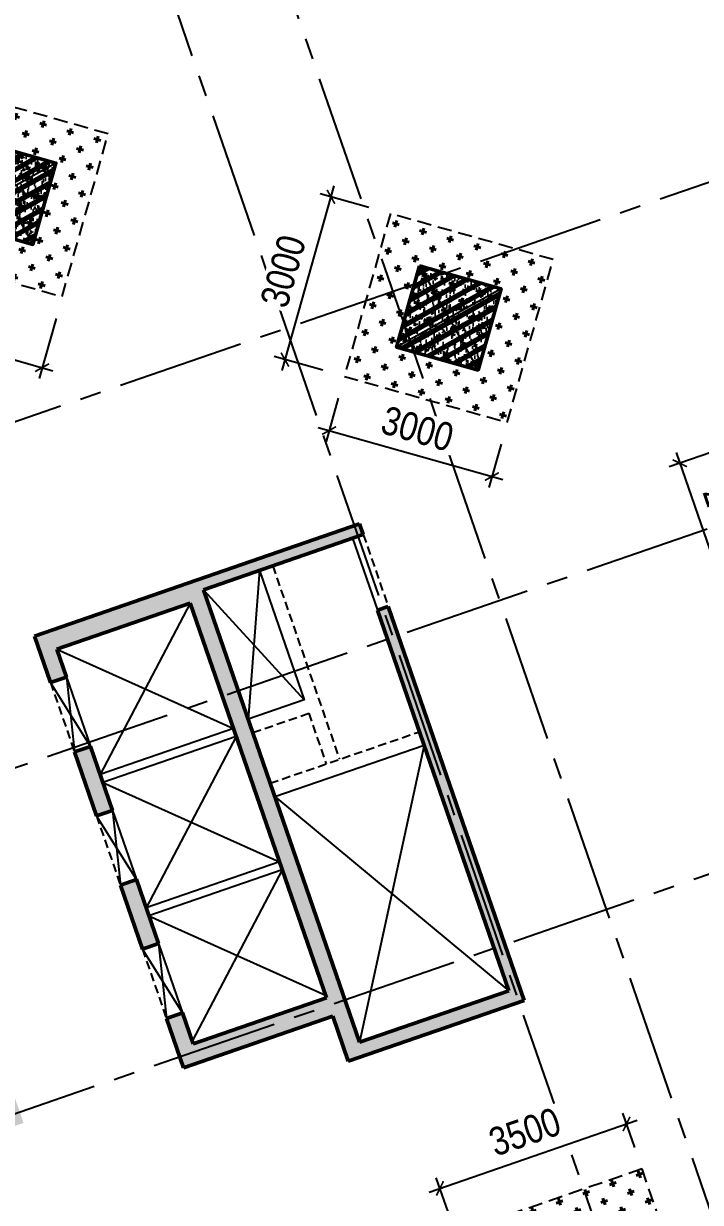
# Model space of a CAD drawing. Header units: millimetres. Extents: x -1534340 to 1713810, y -1348191 to 1114081.
# Drawn here: x 1090377 to 1102377, y -313560 to -292653 of the extents above; entities that cross this region are included whole.
import ezdxf
from ezdxf.xclip import XClip

# ---------------------------------------------------------------- set-up
doc = ezdxf.new("R2010")
doc.units = ezdxf.units.MM
doc.header["$LTSCALE"] = 100
doc.header["$XCLIPFRAME"] = 0
doc.header["$PDMODE"] = 32
doc.header["$PDSIZE"] = 2.5
for name, pattern in [('CENTER2', [1.125, 0.75, -0.125, 0.125, -0.125]), ('DASHED', [4.5, 3, -1.5]), ('HIDDEN', [0.375, 0.25, -0.125]), ('Xref_ST_MBDV Cot vach 30.7.2022$0$DASHDOT', [1, 0.5, -0.25, 0, -0.25])]:
    doc.linetypes.add(name, pattern=pattern)
for name, color, linetype, lineweight in [('0-Hatch', 250, 'Continuous', 40), ('KT-Net cot vach', 6, 'Continuous', 50), ('xref.asix of  podium$0$xref.asix of  podium$0$ST_MBDV Cot vach 220805$0$KT-Net cot vach', 6, 'Continuous', 50)]:
    doc.layers.add(name, color=color, linetype=linetype, lineweight=lineweight)
for name, color, linetype in [('0-khuat', 3, 'HIDDEN'), ('ccu11-Khuat', 9, 'DASHED'), ('ccu11-Manh', 8, 'Continuous'), ('ccu11-Thay', 7, 'Continuous'), ('ccu12-Manh', 8, 'Continuous'), ('ccu12-Truc', 13, 'CENTER2'), ('KC2-DIM', 251, 'Continuous'), ('xref.asix of  podium$0$xref.asix of  podium$0$KT-Hatch', 251, 'Continuous'), ('Xref_ST_MBDV Cot vach 30.7.2022$0$Xref_ST_MBDV Cot vach 30.7.2022|Xref_ST_MBDV Cot vach 30.7.2022|Xref_ST_MBDV Cot vach 30.7.2022|Xref_ST_MBDV Cot vach 30.7.2022|A-WALL-PATT', 251, 'Continuous'), ('Xref_ST_MBDV Cot vach 30.7.2022$0$Xref_ST_MBDV Cot vach 30.7.2022|Xref_ST_MBDV Cot vach 30.7.2022|Xref_ST_MBDV Cot vach 30.7.2022|Xref_ST_MBDV Cot vach 30.7.2022|Site_plot line', 1, 'Xref_ST_MBDV Cot vach 30.7.2022$0$DASHDOT')]:
    doc.layers.add(name, color=color, linetype=linetype)
doc.styles.add('Arial Narrow', font='ARIALN.TTF')
doc.dimstyles.new('ccu12-200', dxfattribs={"dimscale": 200, "dimtxt": 2.5, "dimasz": 1, "dimexe": 1, "dimexo": 2, "dimgap": 1, "dimtad": 1, "dimdec": 0, "dimrnd": 5, "dimdsep": 46, "dimtxsty": 'Arial Narrow', "dimblk": 'ARCHTICK', "dimcen": -1, "dimdle": 1, "dimclrd": 256, "dimclre": 256, "dimclrt": 3, "dimadec": 0, "dimazin": 2, "dimtfac": 0.1, "dimtdec": 0, "dimtmove": 0, "dimatfit": 1, "dimldrblk": 'ARCHTICK', "dimfxl": 1, "dimtvp": 0.8333333333333334, "dimtolj": 1, "dimtzin": 12, "dimarcsym": 0})
pattern_1 = [(49.99999999999999, (550, -550), (286.9040730403014, -25.10085399303804), [30, -330]), (355, (550, -550), (-55.50053344520001, 300.8768534800047), [24, -264]), (100.4514, (573.908672, -552.091736), (231.4037526856086, 275.7758168243814), [25.496076, -280.4568448]), (46.18420000000001, (550, -470), (426.8964194502578, -66.20760573160723), [45, -495]), (96.6356, (585.574698, -475.5173228), (373.8650822194813, 389.6471483601767), [38.2441152, -420.6852]), (351.1842, (550, -470), (373.8647780534509, 389.6474403701299), [36, -396]), (21, (590, -490), (238.7628208473847, -161.0475562661355), [30, -330]), (326.0000000000001, (590, -490), (97.32613276863269, 290.0600180187412), [24, -264]), (71.4514, (609.8968932, -503.4206424), (336.089051432596, 129.012198683981), [25.496076, -280.4568448]), (37.50000000000001, (550, -550), (4.863942126916267, 133.1575415325246), [0, -260.8, 0, -268, 0, -265]), (7.499999999999999, (550, -550), (105.2278149768594, 157.7646847529441), [0, -152.8, 0, -254.8, 0, -101]), (327.5, (460.8, -550), (213.5289744689636, -9.021948693751902), [0, -100, 0, -312, 0, -414]), (317.5, (420.8, -550), (233.2744677369545, 40.04199293292709), [0, -130, 0, -207.2, 0, -294]), (45, (550, -550), (-120.2081528017131, 120.2081528017131), []), (45, (550, -501), (-120.2081528017131, 120.2081528017131), [])]

# ---------------------------------------------------------------- blocks, each defined once
blk = doc.blocks.new('MC3000X3000')
at = {"layer": '0-Hatch', "ltscale": 2}
h = blk.add_hatch(dxfattribs=at)
h.set_pattern_fill('CROSS', color=256, scale=1000, style=0)
h.set_pattern_definition([(360, (0, -4.656612873077393e-10), (250, 250), [125, -375]), (90, (62.5, -62.50000000046566), (-250, 250), [125, -375])])
h.paths.add_polyline_path([(7876789.000000002, 1547059), (7876789.000000002, 1550059), (7873789.000000002, 1550059), (7873789.000000002, 1547059)])
at = {"layer": '0-khuat', "ltscale": 10}
blk.add_lwpolyline([(7873789.000000002, 1547059), (7876789.000000002, 1547059), (7876789.000000002, 1550059), (7873789.000000002, 1550059)], close=True, dxfattribs=at)
blk = doc.blocks.new('MBKC-B1-PN')
at = {"layer": '0-Hatch', "ltscale": 2}
h = blk.add_hatch(dxfattribs=at)
h.set_pattern_fill('CROSS', color=256, scale=1000, angle=109.047137953997, style=0)
h.set_pattern_definition([(109.0471379539969, (4086722.5655367, -6947051.976687755), (-317.8990851971258, 154.7261181275824), [124.9999999999993, -374.9999999999973]), (199.0471379539969, (4086761.247066231, -6946972.501916457), (-154.7261181275824, -317.8990851971258), [124.9999999999993, -374.9999999999972])])
h.paths.add_polyline_path([(54124.25181216584, -6545.112232538755), (50815.87538889307, -7687.323002026067), (51631.739948245, -10050.44911393657), (54940.11637151823, -8908.238344449259)])
at = {"layer": '0-khuat', "ltscale": 10}
blk.add_lwpolyline([(54940.11637151823, -8908.238344449259), (54124.25181216584, -6545.112232538755), (50815.87538889307, -7687.323002026067), (51631.739948245, -10050.44911393657)], close=True, dxfattribs=at)
at = {"layer": '0-khuat', "linetype": 'HIDDEN', "ltscale": 10, "rotation": 164.2212204098741}
for p in [(8042435.489576856, -640495.1306526265), (8050326.366569657, -642724.8675758534)]:
    blk.add_blockref('MC3000X3000', p, dxfattribs=at)
blk = doc.blocks.new('Xref_ST_MBDV Cot vach 30.7.2022$0$Tuong Vay01-flat-1')
at = {"layer": 'Xref_ST_MBDV Cot vach 30.7.2022$0$Xref_ST_MBDV Cot vach 30.7.2022|Xref_ST_MBDV Cot vach 30.7.2022|Xref_ST_MBDV Cot vach 30.7.2022|Xref_ST_MBDV Cot vach 30.7.2022|A-WALL-PATT'}
h = blk.add_hatch(dxfattribs=at)
h.set_pattern_fill('ACET-2D-VATLIEU04', color=256, scale=50, pattern_type=2)
h.set_pattern_definition([(49.99999999999999, (-11139561.83942936, -1407213.44759845), (-225.902473859489, 189.5546824974008), [37.49999998626113, -412.4999998488724]), (355, (-11139561.83942936, -1407213.44759845), (32.12721218541265, 367.2157156157773), [29.99999999490911, -329.9999999440002]), (100.4514, (-11139531.95358936, -1407216.06226845), (-341.2315265778452, -62.9441868767608), [31.87009499667636, -350.57105596344]), (46.18420000000001, (-11139561.83942936, -1407113.44759845), (-319.1804974675179, 306.2520974436775), [56.24999996954708, -618.749999665018]), (96.6356, (-11139517.37105686, -1407120.34425195), (-516.9959221575409, -60.14402179722674), [47.80514400473094, -525.8565000520404]), (351.1842, (-11139561.83942936, -1407113.44759845), (84.74077420309186, 546.3954293043353), [45.00000000792112, -495.0000000871323]), (21, (-11139511.83942936, -1407138.44759845), (-105.6808218676597, 275.3079533968121), [37.49999999934682, -412.499999992815]), (326.0000000000001, (-11139511.83942936, -1407138.44759845), (206.1288045682013, 305.5985201385338), [30.00000001746614, -330.0000001921275]), (71.4514, (-11139486.96831286, -1407155.22340145), (-328.9637652803212, 110.3801005582791), [31.87009499870726, -350.5710559857798]), (37.50000000000001, (-11139561.83942936, -1407213.44759845), (-78.13452938385308, 101.8269011885859), [0, -325.9999998517854, 0, -334.9999998476936, 0, -331.2499998493985]), (7.499999999999999, (-11139561.83942936, -1407213.44759845), (-23.27934638224542, 176.8241910238285), [0, -191.0000000278261, 0, -318.5000000464012, 0, -126.2500000183929]), (327.5, (-11139673.33942936, -1407213.44759845), (71.94441751949489, 112.9301145330537), [0, -125.0000000614986, 0, -390.0000001918756, 0, -517.5000002546042]), (317.5, (-11139723.33942936, -1407213.44759845), (158.0205495897681, 172.4491691102739), [0, -162.4999999478019, 0, -258.9999999168043, 0, -367.4999998819521]), (45, (-11139561.83942936, -1407213.44759845), (-150.2601910028607, 150.2601910026278), []), (45, (-11139561.83942936, -1407152.19759845), (-150.2601910028607, 150.2601910026278), [])])
h.paths.add_polyline_path([(-82665.42454257607, -118500.0088302612), (-81837.41861176863, -121132.0343658989), (-80902.71611081436, -123728.0834242017), (-79862.87874617614, -126283.8385967175), (-78719.63840653747, -128795.0430432414), (-77474.89874527603, -131257.5152608277), (-76130.7324262727, -133667.1548922951), (-74689.37767251953, -136019.9495540815), (-73153.2345392555, -138311.981517314), (-71524.86091735773, -140539.4342316107), (-69806.96827445179, -142698.5986796832), (-68002.4171395041, -144785.8795539467), (-66114.21234000102, -146797.8012427511), (-64145.497998368, -148731.0136179249), (-62099.55229647644, -150582.2976132843), (-59979.78201714717, -152348.5705846979), (-57789.71687134914, -154026.8914431464), (-55533.00362077914, -155614.4655520306), (-53213.40000534989, -157108.6493807235), (-50834.76848621853, -158506.954906286), (-48401.06981415115, -159807.0537564463), (-45916.35643433966, -161006.7810866404), (-43384.76573854871, -162104.1391847725), (-40810.51317570359, -163097.3007977149), (-38197.88523275405, -163984.6121738681), (-35551.23229684308, -164764.5958169776), (-32874.96141154505, -165435.9529462866), (-30173.5289383363, -165997.5656592443), (-27451.44813587703, -166448.4963081502), (-24701.85157574899, -166789.3238736566), (-4396.734290909022, -168938.2567786218), (36420.01678077132, -167648.2249503911), (41836.4863632936, -160718.6374020646), (12445.38596707024, -24367.66042796941), (8472.910947457654, -9248.974452903174), (-4718.707271176856, -5521.400683149928), (-10557.45827306993, -9946.818014640827), (-34021.18647153303, -27848.24941525888), (-39776.65152562223, -32008.57135346811), (-41248.85870469548, -35293.77142358455), (-45787.31564925052, -38574.38242801698), (-49368.4870454669, -38942.00303377653), (-57644.18705056235, -44924.06981060421), (-59844.65461433306, -46601.45355761005), (-61968.93197572604, -48362.30333496258), (-64019.60134904832, -50208.3517090485), (-65993.2459566202, -52136.53199238679), (-67886.59205765836, -54143.61763671576), (-69696.47008413821, -56226.27801198442), (-71419.8706161473, -58381.05012253253), (-73053.93764149398, -60604.33085121214), (-74595.93274202198, -62892.42844269238), (-76043.29574720934, -65241.53179885377), (-77393.615911806, -67647.72832025355), (-78644.64476583898, -70107.01135663176), (-79794.29917307012, -72615.28586126259), (-80840.66479975358, -75168.37520986283), (-81781.99930225872, -77762.02815519366), (-82616.73522835784, -80391.9259061541), (-83343.48262714595, -83053.68931881292), (-83961.03136360087, -85742.88618860021), (-84468.3531336058, -88455.03863057657), (-84864.60300002433, -91185.62932156771), (-85149.1148865223, -93930.11565387133), (-85321.41487544402, -96683.60341540864), (-85381.30445068702, -99529.50948559865), (-85328.50406530127, -102200.8374458619), (-85163.21024433896, -104955.3926120612), (-84885.69993967563, -107700.5945179402), (-84496.42936686985, -110432.1923394061), (-83996.04728951491, -113145.6335586284), (-83385.3738030456, -115836.3975027683)], flags=16)
h.paths.add_polyline_path([(-83625.45879450254, -118780.6341908188), (-82785.20518665202, -121451.592054751), (-81836.67593448795, -124086.0436255364), (-80781.45706173405, -126679.6041032514), (-79621.30565389246, -129227.9548506811), (-78358.15352366865, -131726.8525110248), (-76994.10399421491, -134172.1360737709), (-75531.42839684151, -136559.7338032422), (-73972.56228888594, -138885.6700187323), (-72320.10139823705, -141146.0717144171), (-70576.79730102606, -143337.1750085717), (-68745.55283991061, -145455.3314108832), (-66829.41729043424, -147497.0138977058), (-64831.58128353581, -149458.8227850739), (-62755.37149274349, -151337.4913895966), (-60604.24509477988, -153129.8914679771), (-58381.7840128839, -154833.0384259534), (-56091.68895242736, -156444.0962880657), (-53737.77323871478, -157960.3824199464), (-51323.95646727085, -159379.3719952791), (-48854.25797718205, -160698.7021999834), (-46332.79015832208, -161916.1761666269), (-43763.75160367042, -163029.7666325136), (-41151.42011806555, -164037.6193153583), (-38500.14559506811, -164938.0560009221), (-35814.34277378954, -165729.5773374715), (-33098.48388773762, -166410.8653324069), (-30357.09121792205, -166980.7855469028), (-27594.72956264392, -167438.3889849058), (-24815.98988816142, -167782.8289991841), (-4433.735052675009, -169939.9255319908), (36919.56229590811, -168632.9359166666), (42912.68845487945, -160965.5998827359), (13418.22973546013, -24135.12373521132), (9294.838300889242, -8442.070929647249), (-4925.935208282433, -4423.687328800617), (-11162.76267831214, -9150.82235655561), (-34617.47974592447, -27045.37879939191), (-40579.63196872547, -31355.10398377781), (-42051.83914779872, -34640.30405389448), (-46155.98199344426, -37606.97231750819), (-49737.15338966064, -37974.59292326774), (-58240.31235744618, -44121.0777798905), (-60467.11885703541, -45818.53930653841), (-62622.81900685839, -47605.43596977205), (-64703.8232677374, -49478.79233927629), (-66706.66158131324, -51435.49383058609), (-68628.013630962, -53472.26783320424), (-70464.66541309468, -55585.73726807744), (-72213.55809716694, -57772.38228180911), (-73871.79587351345, -60028.54927773564), (-75436.60120790266, -62350.49395546387), (-76905.37393212318, -64734.34577669739), (-78275.66833624989, -67176.13529814105), (-79545.20269040763, -69671.7966022063), (-80711.86304414831, -72217.17406733404), (-81773.70674647763, -74808.02928769216), (-82728.96568063274, -77440.04813065287), (-83576.04920824617, -80108.84792049509), (-84313.5468179807, -82809.98473610263), (-84940.23047422245, -85538.9608107484), (-85455.05666192248, -88291.23202148662), (-85857.16812421381, -91062.21545574092), (-86145.88844638877, -93847.29761108034), (-86320.75738810934, -96641.83923533), (-86381.51240370423, -99528.87035845965), (-86327.91179009154, -102240.684236032), (-86160.19218073785, -105035.6641918905), (-85878.57688103244, -107821.473743778), (-85483.548480995, -110593.4755141111), (-84975.76463904232, -113347.0545681345), (-84356.0573821161, -116077.6233250971)])
at = {"layer": 'Xref_ST_MBDV Cot vach 30.7.2022$0$Xref_ST_MBDV Cot vach 30.7.2022|Xref_ST_MBDV Cot vach 30.7.2022|Xref_ST_MBDV Cot vach 30.7.2022|Xref_ST_MBDV Cot vach 30.7.2022|Site_plot line', "ltscale": 5000}
blk.add_arc((-17764.15298610739, -99528.87035845988), 69167.3594175971, 126.1463596527413, 263.7926961611879, dxfattribs=at)
blk = doc.blocks.new('Grid-ST-flat-3')
at = {"layer": 'ccu12-Truc', "ltscale": 30}
for p, q in [((354060.2251921427, -35261.67722702224), (370215.9049475128, -82056.07930523856)), ((352169.7243788354, -35914.36909527634), (368325.4041342058, -82708.77117349271)), ((371917.5285306431, -44030.56765644264), (347796.6934022298, -52358.24085405766)), ((373810.3320323362, -49513.02102186112), (349695.2078323849, -57838.72253210988)), ((375703.1355340295, -54995.47438727948), (343807.6216429826, -66007.34088114498))]:
    blk.add_line(p, q, dxfattribs=at)
blk = doc.blocks.new('LOI-B2-T1-PN')
at = {"layer": 'xref.asix of  podium$0$xref.asix of  podium$0$KT-Hatch'}
h = blk.add_hatch(dxfattribs=at)
h.set_pattern_fill('BTCT', color=256, scale=40)
h.set_pattern_definition([(49.99999999999999, (106559.8543703835, -42147.03074568091), (286.9040730403014, -25.10085399303804), [30, -330]), (355, (106559.8543703835, -42147.03074568091), (-55.50053344520001, 300.8768534800047), [24, -264]), (100.4514, (106583.7630423829, -42149.12248168094), (231.4037526856086, 275.7758168243814), [25.496076, -280.4568448]), (46.18420000000001, (106559.8543703835, -42067.03074568091), (426.8964194502578, -66.20760573160723), [45, -495]), (96.6356, (106595.4290683828, -42072.54806848092), (373.8650822194813, 389.6471483601767), [38.2441152, -420.6852]), (351.1842, (106559.8543703835, -42067.03074568091), (373.8647780534509, 389.6474403701299), [36, -396]), (21, (106599.8543703835, -42087.03074568091), (238.7628208473847, -161.0475562661355), [30, -330]), (326.0000000000001, (106599.8543703835, -42087.03074568091), (97.32613276863269, 290.0600180187412), [24, -264]), (71.4514, (106619.7512635831, -42100.45138808095), (336.089051432596, 129.012198683981), [25.496076, -280.4568448]), (37.50000000000001, (106559.8543703835, -42147.03074568091), (4.863942126916267, 133.1575415325246), [0, -260.8, 0, -268, 0, -265]), (7.499999999999999, (106559.8543703835, -42147.03074568091), (105.2278149768594, 157.7646847529441), [0, -152.8, 0, -254.8, 0, -101]), (327.5, (106470.6543703843, -42147.03074568091), (213.5289744689636, -9.021948693751902), [0, -100, 0, -312, 0, -414]), (317.5, (106430.6543703843, -42147.03074568091), (233.2744677369545, 40.04199293292709), [0, -130, 0, -207.2, 0, -294]), (45, (106559.8543703835, -42147.03074568091), (-106.0660171779821, 106.0660171779821), []), (45, (106630.5650483835, -42147.03074568091), (-106.0660171779821, 106.0660171779821), [])])
h.paths.add_polyline_path([(49433.65392537601, 3363.971816275036), (49622.70400670543, 3429.241003099829), (52034.40045988187, -3556.159502078313), (48915.07411792129, -4633.101084687049), (48640.94353325665, -3839.090743097011), (45994.24239462428, -4752.85935864388), (45691.49887049571, -3875.972566526849), (45975.07399249263, -3778.068786289543), (46163.59643967636, -4324.117936077528), (48526.72245631367, -3508.253100767964), (46111.76254379749, 3486.599908476695), (43748.63652716018, 2670.735073167132), (43919.09460751154, 2177.008775634924), (43635.51948551461, 2079.104995397851), (43350.84032822028, 2903.668935258873), (49116.86780881323, 4894.379133414477), (49182.13699563965, 4705.32905208366), (46346.385775676, 3726.291249711998), (49117.06275638752, -4298.884702786105), (51763.76389501989, -3385.116087239236)])
h.paths.add_polyline_path([(45550.82427813113, -2549.2432576383), (45267.2491561342, -2647.147037875606), (44875.63403518684, -1512.846549890004), (45159.2091571819, -1414.942769652931)], flags=17)
h.paths.add_polyline_path([(44734.9594428204, -186.1172410016879), (44451.38432082534, -284.0210212389939), (44059.76919987611, 850.2794667466078), (44343.34432187304, 948.1832469836809)], flags=17)
h.paths.add_polyline_path([(42855.74765053205, -4855.010368898511), (42572.17252853513, -4952.914149135584), (42759.82144065574, -5496.433132962091), (40396.69542402029, -6312.297968271887), (37981.73551150225, 682.555040972773), (40344.86152813956, 1498.419876282569), (40516.19314355403, 1002.163412788883), (40799.76826555096, 1100.067193025956), (40514.21557319351, 1927.161298848689), (37583.93931256421, 915.4889030647464), (40227.34137896635, -6741.039390838239), (43157.61763959564, -5729.366995054064)])
h.paths.add_polyline_path([(42431.49793617055, -3626.184840247501), (42147.92281417362, -3724.088620484574), (41756.30769322626, -2589.788132498972), (42039.88281522132, -2491.884352261899)], flags=17)
h.paths.add_polyline_path([(41615.63310086168, -1263.058823610656), (41332.05797886476, -1360.962603847962), (40940.44285791554, -226.6621158623602), (41224.01797991246, -128.7583356250543)], flags=17)
at = {"ltscale": 0.5}
for points in [[(47338.89869169029, 4068.954476753715), (48131.91931109922, 1771.995990066498), (47139.40639508469, 1429.33276302478)], [(46878.6754889877, 1265.261452838255), (44515.54947235039, 449.3966175308451)], [(46927.62737910636, 1123.473891840084), (44564.50136246951, 307.6090565305785)], [(47612.56603217917, 58.84123054385418), (50259.30912839295, 972.4882855381584)], [(47694.5403242968, -1097.86456379859), (45331.41430765949, -1913.729399106058)], [(47743.49221441522, -1239.652124796819), (45380.36619777861, -2055.516960106383)]]:
    blk.add_lwpolyline(points, dxfattribs=at)
at = {"layer": 'ccu11-Khuat', "ltscale": 0.5}
blk.add_line((47575.21129335393, 4150.540960284707), (48759.82455109805, 719.3471057733987), dxfattribs=at)
at = {"layer": 'ccu11-Khuat', "color": 6, "ltscale": 0.5}
for points in [[(49182.13699563779, 4705.32905208302), (49622.70400670543, 3429.241003099829)], [(43635.51948551554, 2079.104995394358), (44059.76919987681, 850.2794667433482)], [(44451.38432082534, -284.021021238761), (44875.63403518684, -1512.846549889771)], [(45267.2491561342, -2647.147037875839), (45691.49887049431, -3875.972566527314)]]:
    blk.add_lwpolyline(points, dxfattribs=at)
at = {"layer": 'ccu11-Khuat', "ltscale": 0.5}
for points in [[(47220.99287861586, 1193.020161361084), (48213.49494131166, 1535.679641314899), (48523.45610908046, 637.753493136086)], [(47530.99040205311, 295.1575790462084), (50177.7334982669, 1208.804634040513)]]:
    blk.add_lwpolyline(points, dxfattribs=at)
at = {"layer": 'ccu11-Thay', "color": 6, "ltscale": 0.5}
for points in [[(48993.08691430837, 4640.059865258751), (49433.65392537601, 3363.971816275036)], [(43919.09460751223, 2177.00877563213), (44343.34432187374, 948.1832469808869)], [(44734.95944282226, -186.1172410009895), (45159.20915718377, -1414.942769652233)], [(45550.82427813089, -2549.243257638416), (45975.07399249123, -3778.068786290009)]]:
    blk.add_lwpolyline(points, dxfattribs=at)
at = {"layer": 'ccu12-Manh', "ltscale": 0.5}
for points in [[(47338.89869169029, 4068.954476753657), (47139.40639508469, 1429.33276302478)], [(46346.385775676, 3726.291249711998), (48131.91931109922, 1771.995990066498)], [(46110.88900873368, 3489.130074438057), (44514.67593728798, 451.9267834898783)], [(43747.76299209637, 2673.265239128261), (46877.80195392435, 1267.791618800664)], [(46927.62737910636, 1123.473891840084), (45331.41430766066, -1913.729399108095)], [(50259.30897807376, 972.4882336484152), (49117.06275638752, -4298.884702786105)], [(44564.50136246905, 307.6090565302875), (47694.54032429704, -1097.86456379731)], [(47612.76617613016, 58.91031958063832), (51763.76389501989, -3385.116087239236)], [(47743.49221441639, -1239.652124796412), (46147.27914297068, -4276.855415744591)], [(45380.36619777908, -2055.516960106208), (48510.40515960706, -3460.990580433805)]]:
    blk.add_lwpolyline(points, dxfattribs=at)
at = {"layer": 'KC2-DIM', "ltscale": 0.5}
for points in [[(43919.094607512, 2177.008775632479), (44059.76919987658, 850.2794667436974)], [(44343.3443218735, 948.1832469813526), (43635.51948551508, 2079.104995394708)], [(44734.95944282203, -186.1172410005238), (44875.63403518661, -1512.846549889422)], [(45159.2091571833, -1414.942769651767), (44451.38432082511, -284.0210212384118)], [(45975.07399249123, -3778.068786289659), (45267.24915613374, -2647.147037875489)], [(45550.82427813066, -2549.243257637951), (45691.49887049408, -3875.972566526965)]]:
    blk.add_lwpolyline(points, dxfattribs=at)
at = {"layer": 'xref.asix of  podium$0$xref.asix of  podium$0$ST_MBDV Cot vach 220805$0$KT-Net cot vach', "extrusion": (-3.35282951705558e-09, 1.998521292752062e-08, 0.9999999999999999)}
for p, q in [((49116.86780881323, 4894.379133414477), (43350.84032822028, 2903.668935258873)), ((49182.13699563965, 4705.32905208366), (46346.385775676, 3726.291249711998)), ((46346.385775676, 3726.291249711998), (49117.06275638752, -4298.884702786105)), ((46111.76254379749, 3486.599908476695), (43748.63652716018, 2670.735073167132)), ((48526.72245631367, -3508.253100767964), (46111.76254379749, 3486.599908476695)), ((51763.76389501989, -3385.116087239236), (49433.65392537601, 3363.971816275036)), ((52034.40045988187, -3556.159502078313), (49622.70400670543, 3429.241003099829)), ((46163.59643967636, -4324.117936077528), (48526.72245631367, -3508.253100767964)), ((49117.06275638752, -4298.884702786105), (51763.76389501989, -3385.116087239236)), ((48915.07411792129, -4633.101084687049), (52034.40045988187, -3556.159502078313)), ((45691.49887049571, -3875.972566526849), (45994.24239462428, -4752.85935864388)), ((45975.07399249263, -3778.068786289543), (46163.59643967636, -4324.117936077528)), ((45994.24239462428, -4752.85935864388), (48640.94353325665, -3839.090743097011)), ((48915.07411792129, -4633.101084687049), (48640.94353325665, -3839.090743097011))]:
    blk.add_line(p, q, dxfattribs=at)
at = {"layer": 'xref.asix of  podium$0$xref.asix of  podium$0$ST_MBDV Cot vach 220805$0$KT-Net cot vach', "color": 6, "extrusion": (-3.35282951705558e-09, 1.998521292752062e-08, 0.9999999999999999)}
for p, q in [((49182.13699563965, 4705.32905208366), (49116.86780881323, 4894.379133414477)), ((43350.84032822028, 2903.668935258873), (43635.51948551461, 2079.104995397851)), ((43748.63652716018, 2670.735073167132), (43919.09460751154, 2177.008775634924)), ((44059.76919987611, 850.2794667466078), (44451.38432082534, -284.0210212389939)), ((44343.34432187304, 948.1832469836809), (44734.9594428204, -186.1172410016879)), ((45159.2091571819, -1414.942769652931), (45550.82427813113, -2549.2432576383)), ((44875.63403518684, -1512.846549890004), (45267.2491561342, -2647.147037875606))]:
    blk.add_line(p, q, dxfattribs=at)
at = {"layer": 'xref.asix of  podium$0$xref.asix of  podium$0$ST_MBDV Cot vach 220805$0$KT-Net cot vach', "color": 6}
for p, q in [((49433.65392537601, 3363.971816275036), (49622.70400670543, 3429.241003099829)), ((43919.09460751154, 2177.008775634924), (43635.51948551461, 2079.104995397851)), ((44343.34432187304, 948.1832469836809), (44059.76919987611, 850.2794667466078)), ((44734.9594428204, -186.1172410016879), (44451.38432082534, -284.0210212389939)), ((45159.2091571819, -1414.942769652931), (44875.63403518684, -1512.846549890004)), ((45550.82427813113, -2549.2432576383), (45267.2491561342, -2647.147037875606))]:
    blk.add_line(p, q, dxfattribs=at)
at = {"layer": 'xref.asix of  podium$0$xref.asix of  podium$0$ST_MBDV Cot vach 220805$0$KT-Net cot vach'}
blk.add_line((45975.07399249263, -3778.068786289543), (45691.49887049571, -3875.972566526849), dxfattribs=at)
blk = doc.blocks.new('*U160')
h = blk.add_hatch()
h.set_pattern_fill('VATLIEU04', color=250, scale=40, style=0, pattern_type=2)
h.set_pattern_definition(pattern_1)
h.paths.add_polyline_path([(-475, 475), (1025, 475), (1025, -1025), (-475, -1025)])
at = {"color": 6, "ltscale": 0.25}
blk.add_lwpolyline([(-475, 475), (1025, 475), (1025, -1025), (-475, -1025)], close=True, dxfattribs=at)
at = {"layer": 'Defpoints', "linetype": 'ByBlock', "ltscale": 30}
for p, q in [((1025, 475), (-475, -1025)), ((-475, 475), (1025, -1025))]:
    blk.add_line(p, q, dxfattribs=at)
blk = doc.blocks.new('*U151')
h = blk.add_hatch()
h.set_pattern_fill('VATLIEU04', color=250, scale=40, style=0, pattern_type=2)
h.set_pattern_definition(pattern_1)
h.paths.add_polyline_path([(-475, 475), (1025, 475), (1025, -1025), (-475, -1025)])
at = {"color": 6, "ltscale": 0.25}
blk.add_lwpolyline([(-475, 475), (1025, 475), (1025, -1025), (-475, -1025)], close=True, dxfattribs=at)
at = {"layer": 'Defpoints', "linetype": 'ByBlock', "ltscale": 30}
for p, q in [((1025, 475), (-475, -1025)), ((-475, 475), (1025, -1025))]:
    blk.add_line(p, q, dxfattribs=at)
blk = doc.blocks.new('MBDV-B1-T1-PN')
at = {"layer": 'KT-Net cot vach', "rotation": 344.2212204098554}
for name, p in [('*U151', (42617.06634774548, 11115.84079899138)), ('*U160', (50507.94334054622, 8886.103875764413))]:
    blk.add_blockref(name, p, dxfattribs=at)
blk = doc.blocks.new('_ARCHTICK')
at = {"color": 0, "linetype": 'ByBlock', "const_width": 0.15}
blk.add_lwpolyline([(-0.5, -0.5), (0.5, 0.5)], dxfattribs=at)
blk = doc.blocks.new('*D1166')
at = {"layer": 'Defpoints', "color": 0, "ltscale": 0.5, "transparency": 16777216}
for p in [(1088173.997124597, -296679.9979860475), (1091060.95343725, -297495.7695526219), (1090704.972182432, -298755.5613532832)]:
    blk.add_point(p, dxfattribs=at)
at = {"layer": 'KC2-DIM', "lineweight": -2, "ltscale": 0.5, "transparency": 16777216}
for p, q in [((1088065.227582387, -297064.9254944013), (1087763.631098674, -298132.2535408856)), ((1087625.552115602, -297885.4050156038), (1090897.435936609, -298809.9461243881)), ((1090952.18389504, -297880.6970609757), (1090650.587411327, -298948.02510746))]:
    blk.add_line(p, q, dxfattribs=at)
at = {"layer": 'KC2-DIM', "lineweight": -2, "ltscale": 0.5, "transparency": 16777216, "xscale": 200, "yscale": 200, "zscale": 200}
for p, rotation in [((1087818.015869779, -297939.7897867087), 164.221220409865), ((1090704.972182432, -298755.5613532832), 344.2212204098649)]:
    blk.add_blockref('_ARCHTICK', p, dxfattribs=dict(at, rotation=rotation))
at = {"layer": 'KC2-DIM', "color": 3, "ltscale": 0.5, "transparency": 16777216, "insert": (1089385.297284885, -297909.5448308236), "char_height": 500, "attachment_point": 5, "rotation": 344.22122040986494, "style": 'Arial Narrow', "bg_fill": 3, "box_fill_scale": 1.1, "bg_fill_color": 256, "bg_fill_true_color": 13158600, "bg_fill_transparency": 0}
blk.add_mtext('\\A1;3000', dxfattribs=at)
blk = doc.blocks.new('*D1167')
at = {"layer": 'Defpoints', "color": 0, "ltscale": 0.5, "transparency": 16777216}
for p in [(1096880.645683973, -296022.778596621), (1095010.407158896, -298611.7726024433), (1096064.874117399, -298909.7349092744)]:
    blk.add_point(p, dxfattribs=at)
at = {"layer": 'KC2-DIM', "lineweight": -2, "ltscale": 0.5, "transparency": 16777216}
for p, q in [((1095880.563496575, -295532.3525356131), (1094956.022387791, -298804.2363566202)), ((1096495.718175619, -295914.0090544111), (1095633.714971293, -295670.431518685)), ((1095679.946609045, -298800.9653670645), (1094817.943404719, -298557.3878313383))]:
    blk.add_line(p, q, dxfattribs=at)
at = {"layer": 'KC2-DIM', "lineweight": -2, "ltscale": 0.5, "transparency": 16777216, "xscale": 200, "yscale": 200, "zscale": 200}
for p, rotation in [((1095826.17872547, -295724.81628979), 74.22122040986858), ((1095010.407158896, -298611.7726024433), 254.2212204098686)]:
    blk.add_blockref('_ARCHTICK', p, dxfattribs=dict(at, rotation=rotation))
at = {"layer": 'KC2-DIM', "color": 3, "ltscale": 0.5, "transparency": 16777216, "insert": (1094980.162203011, -297044.4911873376), "char_height": 500, "attachment_point": 5, "rotation": 74.22122040986856, "style": 'Arial Narrow', "bg_fill": 3, "box_fill_scale": 1.1, "bg_fill_color": 256, "bg_fill_true_color": 13158600, "bg_fill_transparency": 0}
blk.add_mtext('\\A1;3000', dxfattribs=at)
blk = doc.blocks.new('*D1168')
at = {"layer": 'Defpoints', "color": 0, "ltscale": 0.5, "transparency": 16777216}
for p in [(1096064.874117396, -298909.7349092741), (1098951.830430049, -299725.5064758486), (1098680.317404395, -300686.3713496645)]:
    blk.add_point(p, dxfattribs=at)
at = {"layer": 'KC2-DIM', "lineweight": -2, "ltscale": 0.5, "transparency": 16777216}
for p, q in [((1095956.104575186, -299294.6624176279), (1095738.976320637, -300063.0635372668)), ((1095600.897337565, -299816.215011985), (1098872.781158571, -300740.7561207694)), ((1098843.060887838, -300110.4339842023), (1098625.93263329, -300878.8351038413))]:
    blk.add_line(p, q, dxfattribs=at)
at = {"layer": 'KC2-DIM', "lineweight": -2, "ltscale": 0.5, "transparency": 16777216, "xscale": 200, "yscale": 200, "zscale": 200}
for p, rotation in [((1095793.361091742, -299870.5997830899), 164.221220409865), ((1098680.317404395, -300686.3713496645), 344.2212204098649)]:
    blk.add_blockref('_ARCHTICK', p, dxfattribs=dict(at, rotation=rotation))
at = {"layer": 'KC2-DIM', "color": 3, "ltscale": 0.5, "transparency": 16777216, "insert": (1097360.642506847, -299840.3548272048), "char_height": 500, "attachment_point": 5, "rotation": 344.22122040986494, "style": 'Arial Narrow', "bg_fill": 3, "box_fill_scale": 1.1, "bg_fill_color": 256, "bg_fill_true_color": 13158600, "bg_fill_transparency": 0}
blk.add_mtext('\\A1;3000', dxfattribs=at)
blk = doc.blocks.new('*D1170')
at = {"layer": 'Defpoints', "color": 0, "ltscale": 0.5, "transparency": 16777216}
for p in [(1103129.859543129, -300063.4504648339), (1103945.724102481, -302426.5765767444), (1102827.438207725, -302812.662543192)]:
    blk.add_point(p, dxfattribs=at)
at = {"layer": 'KC2-DIM', "lineweight": -2, "ltscale": 0.5, "transparency": 16777216}
for p, q in [((1102751.759365223, -300193.9887943302), (1101822.52355942, -300514.8055960296)), ((1101946.304483625, -300260.4863423285), (1102892.707372473, -303001.7126321447)), ((1103567.623924575, -302557.1149062407), (1102638.388118772, -302877.9317079401))]:
    blk.add_line(p, q, dxfattribs=at)
at = {"layer": 'KC2-DIM', "lineweight": -2, "ltscale": 0.5, "transparency": 16777216, "xscale": 200, "yscale": 200, "zscale": 200}
for p, rotation in [((1102011.573648373, -300449.5364312814), 109.0471312622707), ((1102827.438207725, -302812.662543192), 289.0471312622706)]:
    blk.add_blockref('_ARCHTICK', p, dxfattribs=dict(at, rotation=rotation))
at = {"layer": 'KC2-DIM', "color": 3, "ltscale": 0.5, "transparency": 16777216, "insert": (1102849.865688866, -301482.5186413597), "char_height": 500, "attachment_point": 5, "rotation": 289.0471312622707, "style": 'Arial Narrow', "bg_fill": 3, "box_fill_scale": 1.1, "bg_fill_color": 256, "bg_fill_true_color": 13158600, "bg_fill_transparency": 0}
blk.add_mtext('\\A1;2500', dxfattribs=at)
blk = doc.blocks.new('*D1175')
at = {"layer": 'Defpoints', "color": 0, "ltscale": 0.5, "transparency": 16777216}
for p in [(1101067.325315875, -312168.3630563408), (1101342.687926905, -312965.9419222753), (1098034.311503633, -314108.1526917625)]:
    blk.add_point(p, dxfattribs=at)
at = {"layer": 'KC2-DIM', "lineweight": -2, "ltscale": 0.5, "transparency": 16777216}
for p, q in [((1097569.898811272, -313375.843012656), (1101256.375397204, -312103.093869513)), ((1101212.14955325, -312587.8417596156), (1101002.056129047, -311979.3129750111)), ((1097903.773129977, -313730.0525291028), (1097693.679705774, -313121.5237444984))]:
    blk.add_line(p, q, dxfattribs=at)
at = {"layer": 'KC2-DIM', "lineweight": -2, "ltscale": 0.5, "transparency": 16777216, "xscale": 200, "yscale": 200, "zscale": 200}
for p, rotation in [((1101067.325315875, -312168.3630563408), 19.0471379540058), ((1097758.948892602, -313310.5738258281), 199.0471379540058)]:
    blk.add_blockref('_ARCHTICK', p, dxfattribs=dict(at, rotation=rotation))
at = {"layer": 'KC2-DIM', "color": 3, "ltscale": 0.5, "transparency": 16777216, "insert": (1099264.556208098, -312309.1086976206), "char_height": 500, "attachment_point": 5, "rotation": 19.047137954005798, "style": 'Arial Narrow', "bg_fill": 3, "box_fill_scale": 1.1, "bg_fill_color": 256, "bg_fill_true_color": 13158600, "bg_fill_transparency": 0}
blk.add_mtext('\\A1;3500', dxfattribs=at)

msp = doc.modelspace()

# ---------------------------------------------------------------- block references
ref = msp.add_blockref('Xref_ST_MBDV Cot vach 30.7.2022$0$Tuong Vay01-flat-1', (1116587.426605196, -179396.1816894468))
XClip(ref).set_block_clipping_path([(-91541.67363452361, -190955.66829734467), (52438.32550173579, -76158.0499385341)])
for name, p in [('Grid-ST-flat-3', (738255.8532795282, -248801.1744403235)), ('LOI-B2-T1-PN', (1047218.43611474, -306420.8296897365))]:
    msp.add_blockref(name, p)
at = {"layer": 'ccu11-Manh'}
msp.add_blockref('MBDV-B1-T1-PN', (1047218.43611474, -306420.8296897365), dxfattribs=at)
at = {"layer": 'KC2-DIM', "ltscale": 0.5}
msp.add_blockref('MBKC-B1-PN', (1047218.43611474, -306420.8296897365), dxfattribs=at)

# ---------------------------------------------------------------- next in the draw order: dimensions: what is measured, and where the dimension line sits
for p1, p2, distance, picture, middle in [((1096880.645683973, -296022.778596621), (1096064.874117399, -298909.7349092744), -1095.756406719434, '*D1167', (1094980.162203011, -297044.4911873376)), ((1088173.997124597, -296679.9979860475), (1091060.95343725, -297495.769552622), -1309.1210924872694, '*D1166', (1089385.297284885, -297909.5448308236)), ((1103129.859543129, -300063.4504648339), (1103945.724102481, -302426.5765767444), -1183.057782146732, '*D1170', (1102849.865688866, -301482.5186413597)), ((1098034.311503633, -314108.1526917625), (1101342.687926905, -312965.9419222752), 843.7752158830302, '*D1175', (1099264.556208098, -312309.1086976206))]:
    dim = msp.add_aligned_dim(p1=p1, p2=p2, distance=distance, dimstyle='ccu12-200', override={"dimfxl": 150, "dimtfill": 1}, dxfattribs=at)
    dim.commit()
    dim.dimension.update_dxf_attribs({"geometry": picture, "text_midpoint": middle})

# ---------------------------------------------------------------- next in the draw order: dimensions: what is measured, and where the dimension line sits
dim = msp.add_aligned_dim(p1=(1096064.874117396, -298909.7349092741), p2=(1098951.830430049, -299725.5064758486), distance=-998.4891731175968, dimstyle='ccu12-200', override={"dimfxl": 150, "dimtfill": 1}, dxfattribs=at)
dim.commit()
dim.dimension.update_dxf_attribs({"geometry": '*D1168', "text_midpoint": (1097360.642506847, -299840.3548272048)})

doc.saveas('drawing.dxf')
